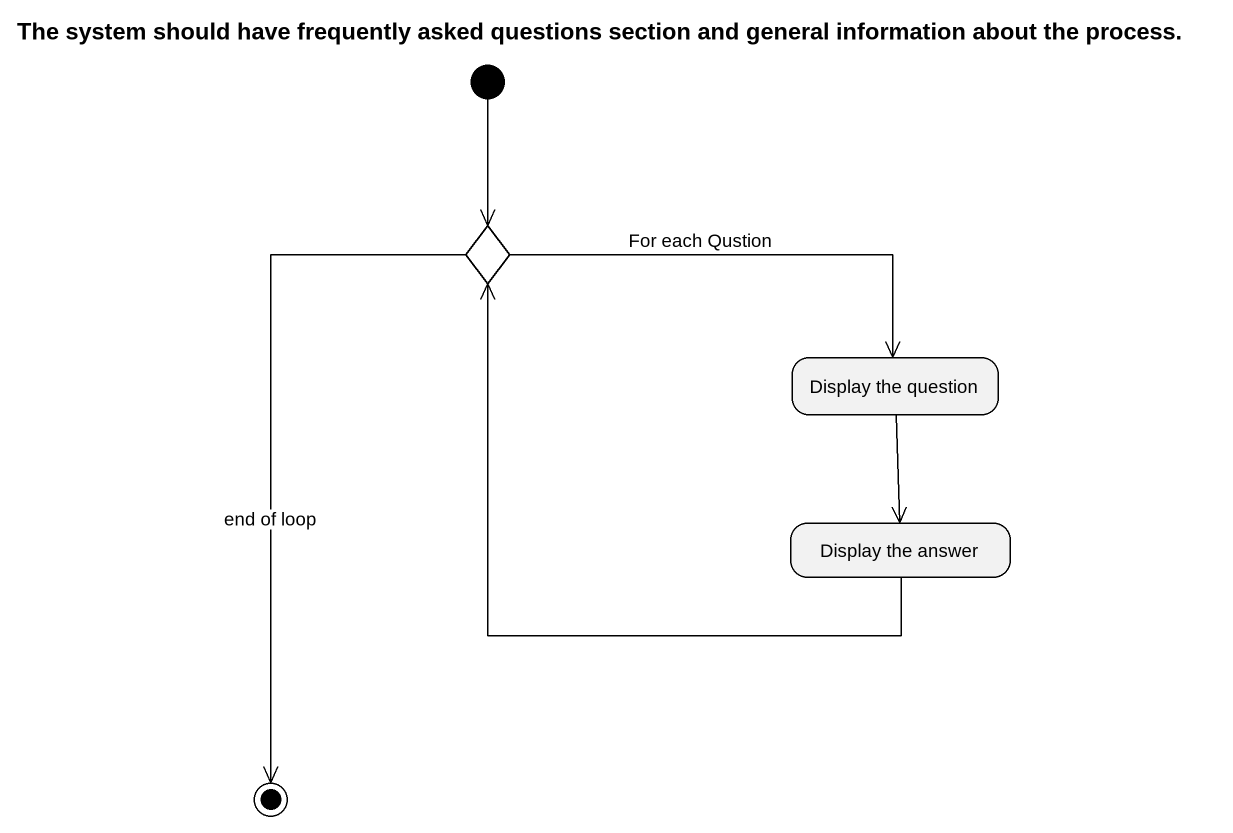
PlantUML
@startuml
title The system should have frequently asked questions section and general information about the process.
hide empty description
state choice1 <<choice>>
state "Display the question" as Display_the_question
state "Display the answer" as Display_the_answer
[*] --> choice1
choice1 -right-> Display_the_question : For each Qustion
Display_the_question --> Display_the_answer
Display_the_answer -up-> choice1
choice1 --> [*] : end of loop
@enduml
